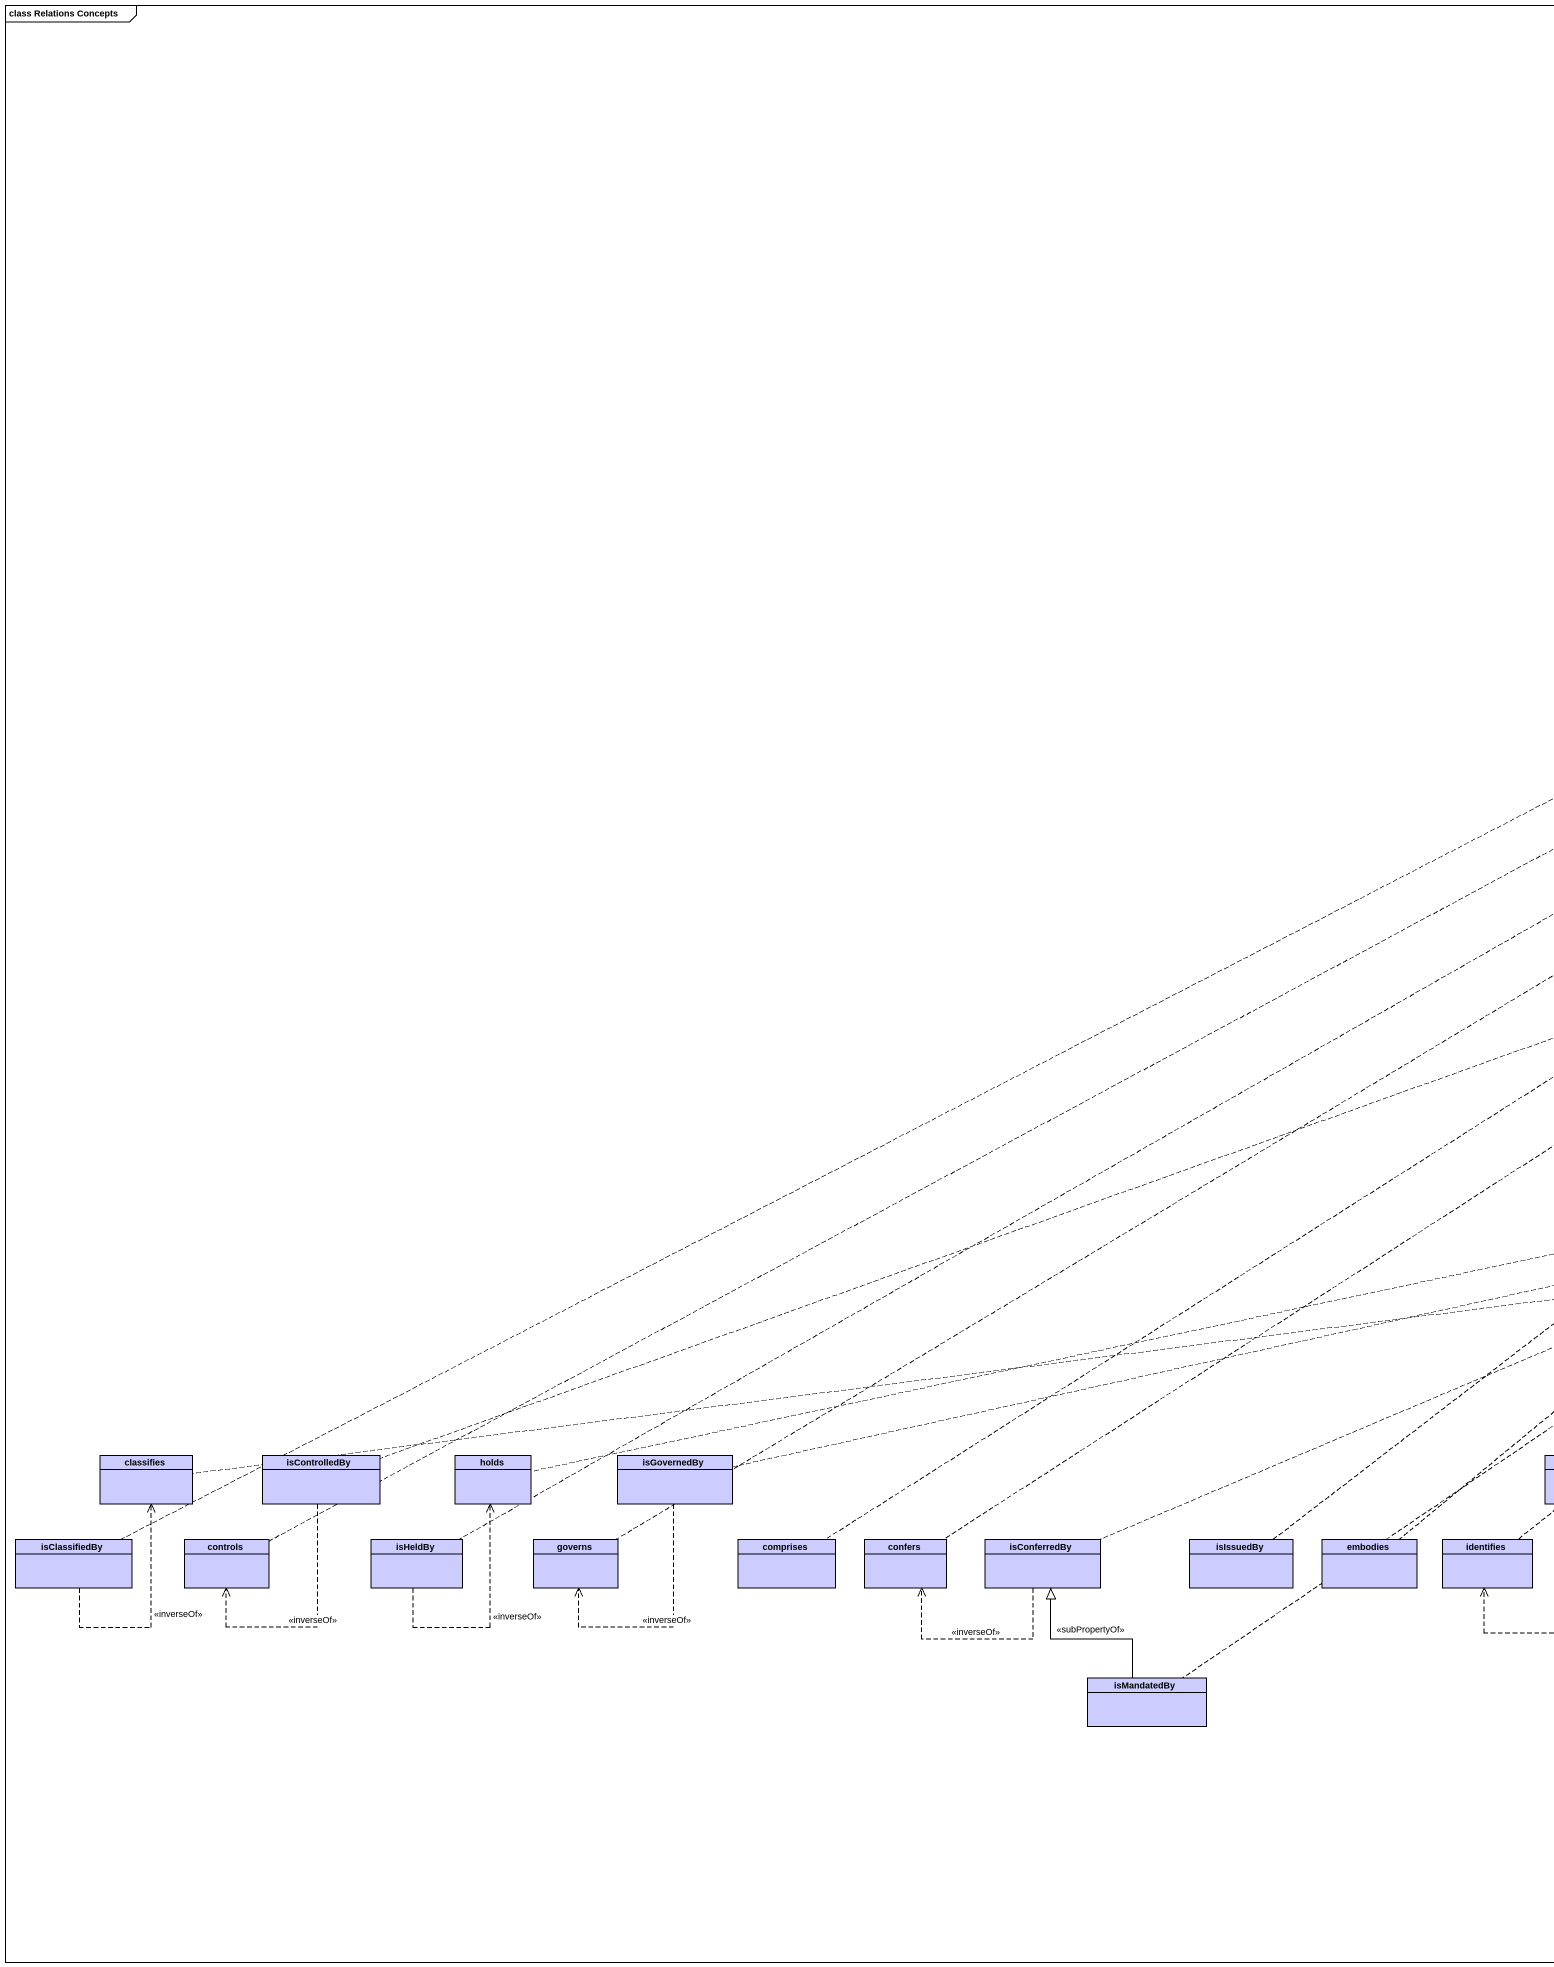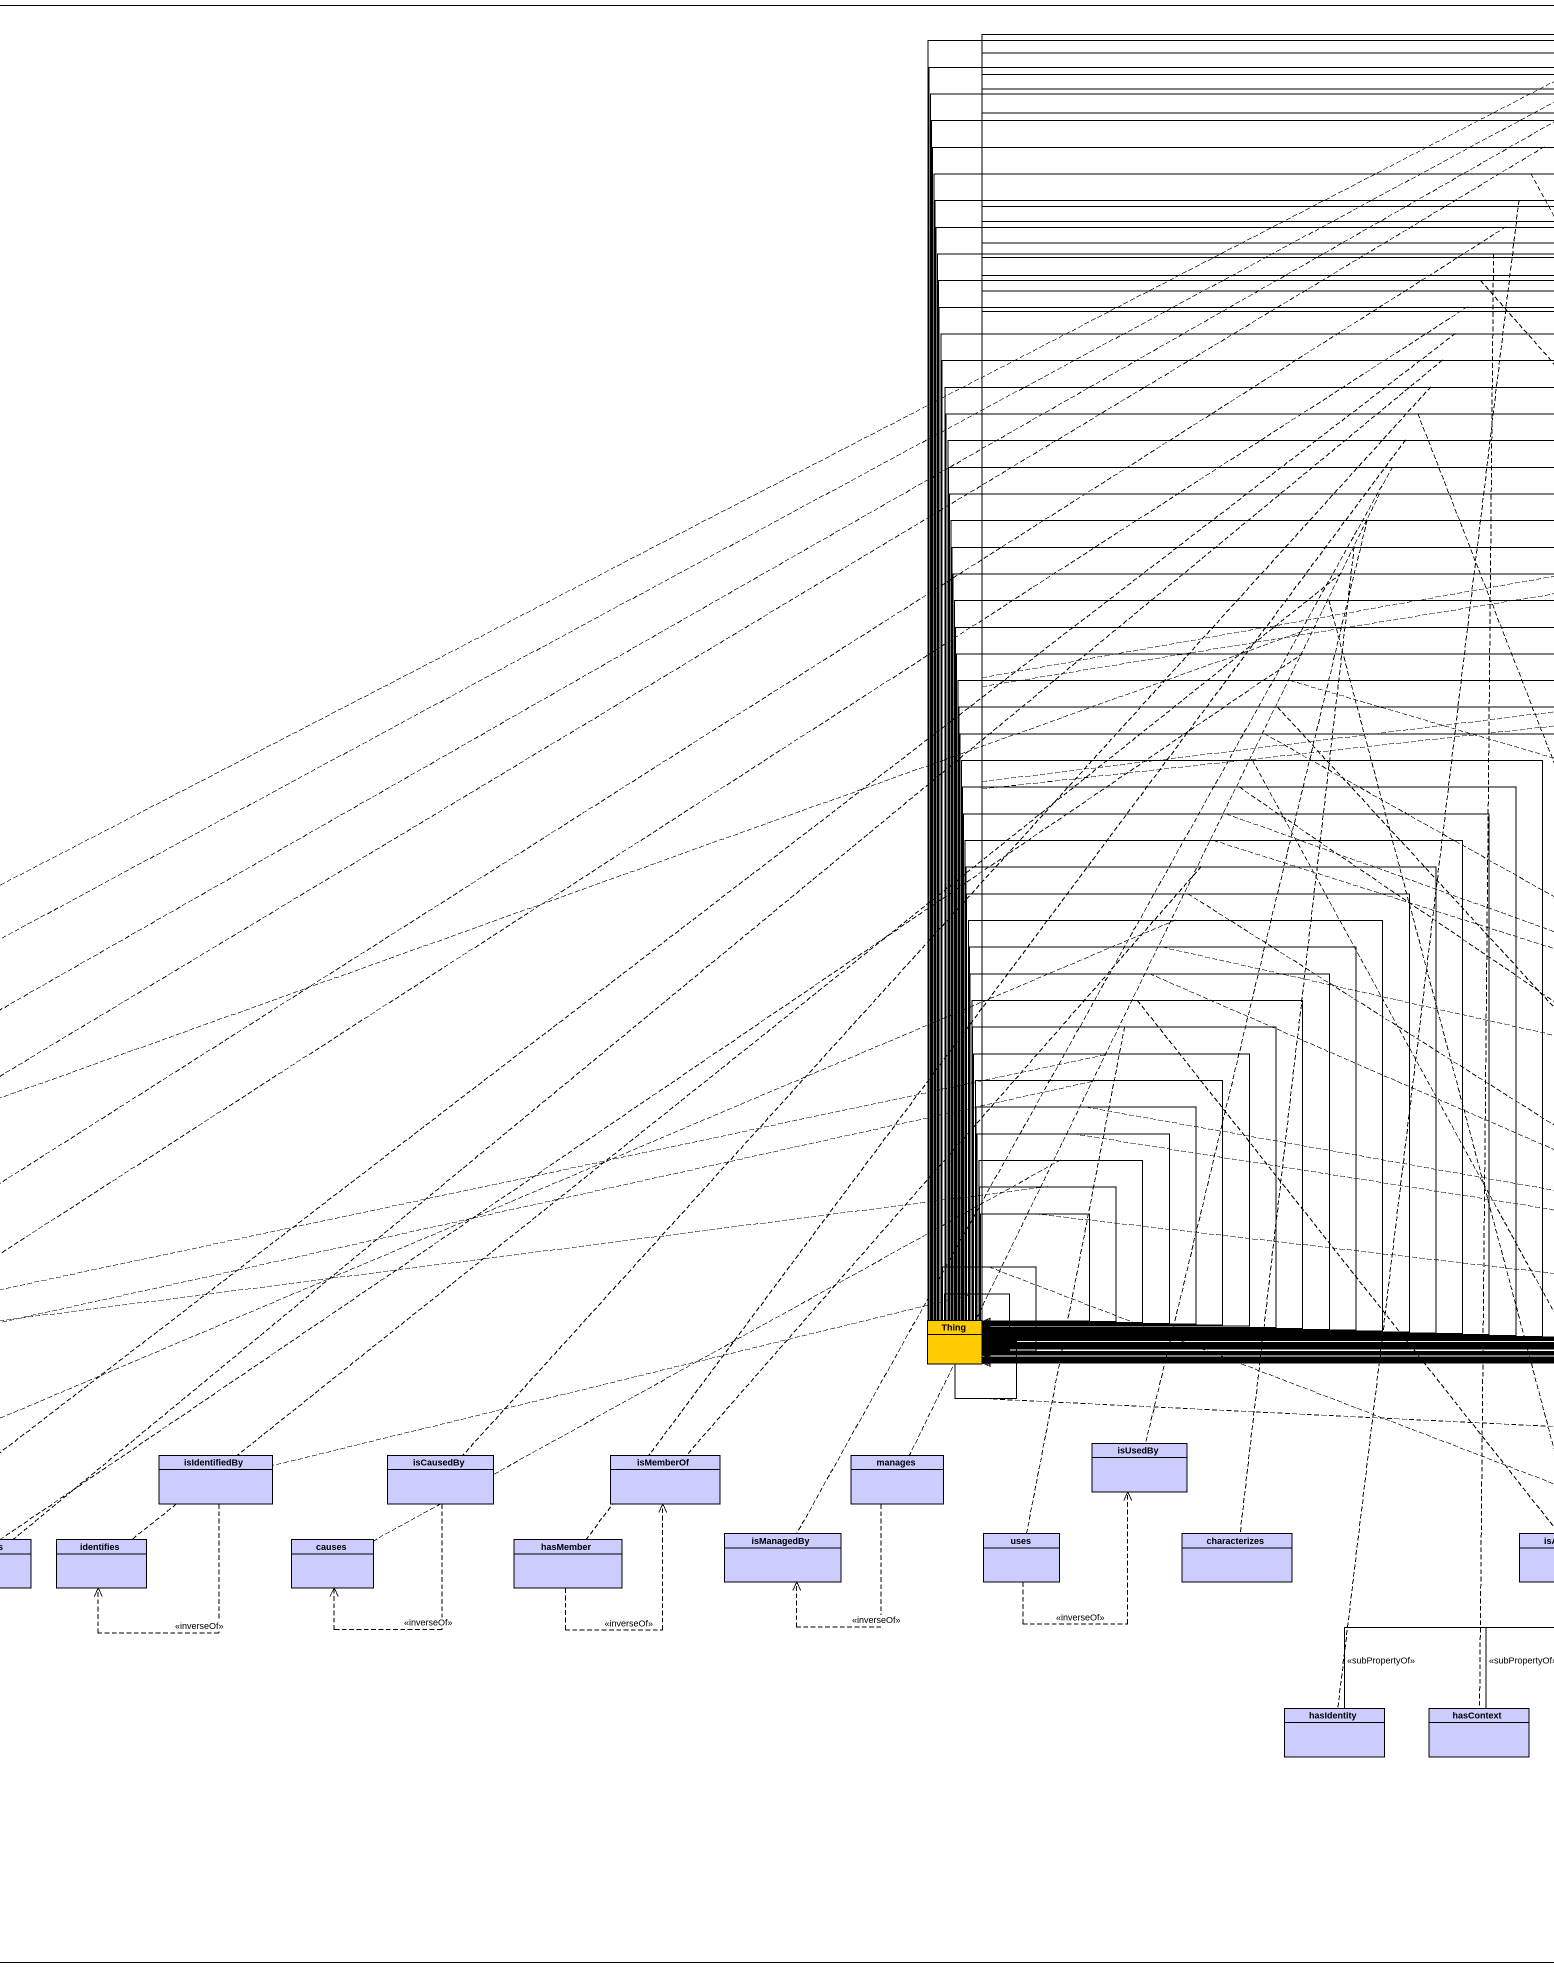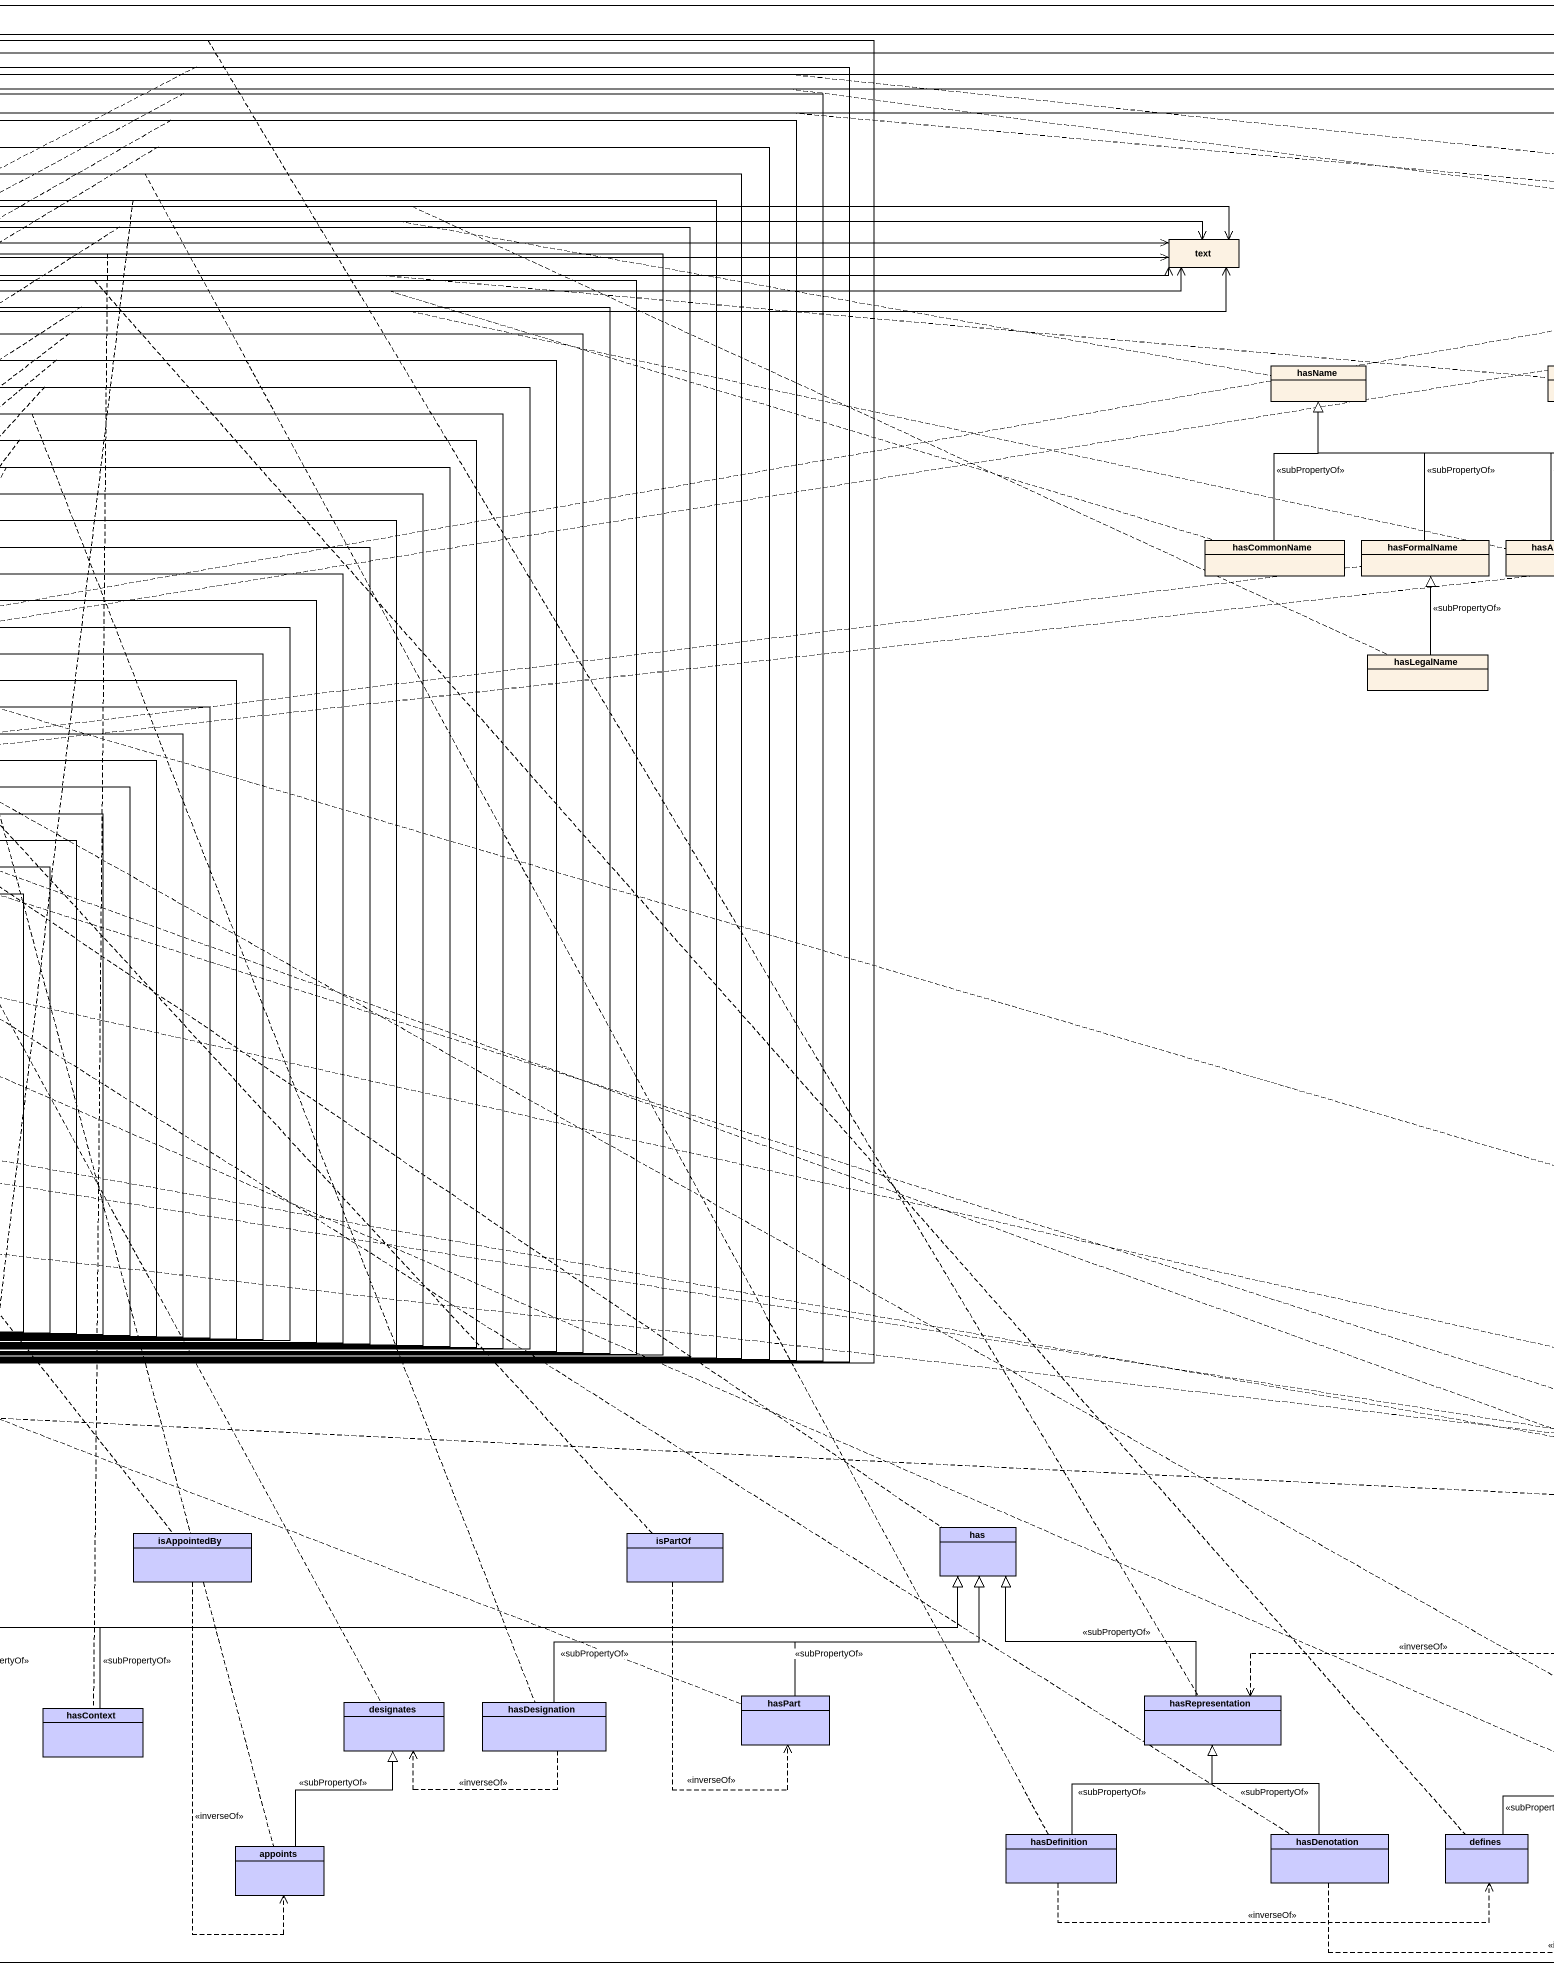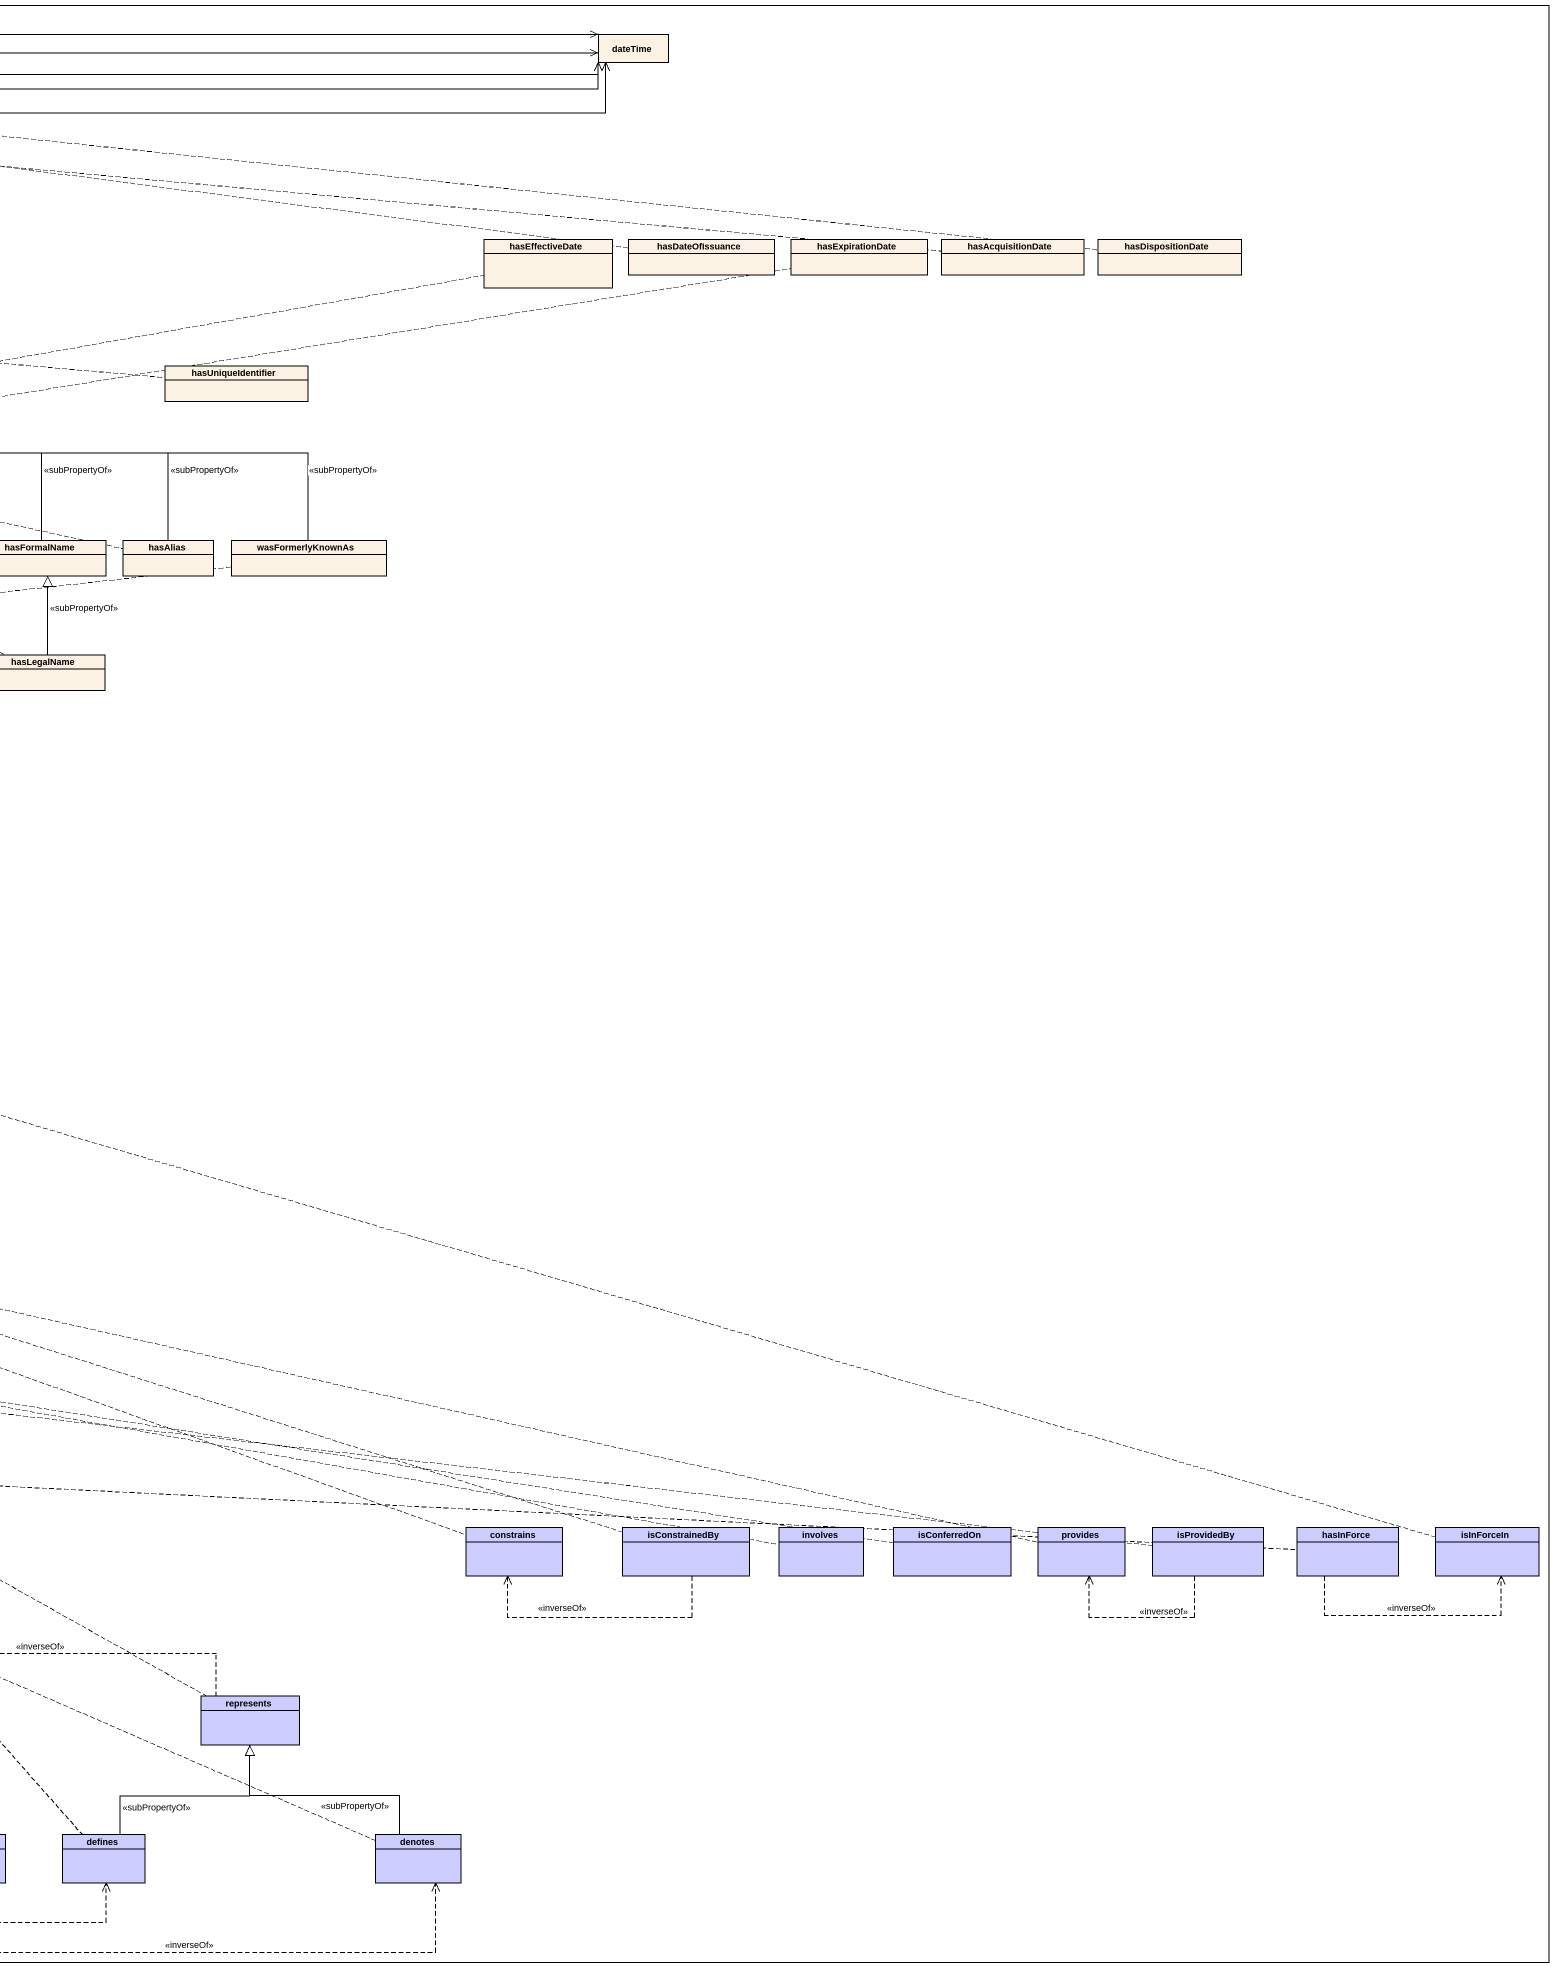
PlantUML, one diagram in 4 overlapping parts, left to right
@startuml
mainframe class Relations Concepts
hide circle
hide empty members
class dateTime
class text
class hasEffectiveDate
class hasDateOfIssuance
class hasExpirationDate
class hasAcquisitionDate
class hasDispositionDate
class hasName
class hasUniqueIdentifier
class hasCommonName
class hasFormalName
class hasAlias
class wasFormerlyKnownAs
class hasLegalName
class Thing #FFCC00
class isUsedBy #CCCCFF
class classifies #CCCCFF
class isControlledBy #CCCCFF
class holds #CCCCFF
class isGovernedBy #CCCCFF
class isIdentifiedBy #CCCCFF
class isCausedBy #CCCCFF
class isMemberOf #CCCCFF
class manages #CCCCFF
class isClassifiedBy #CCCCFF
class controls #CCCCFF
class isHeldBy #CCCCFF
class governs #CCCCFF
class comprises #CCCCFF
class confers #CCCCFF
class isConferredBy #CCCCFF
class isIssuedBy #CCCCFF
class embodies #CCCCFF
class identifies #CCCCFF
class causes #CCCCFF
class hasMember #CCCCFF
class isManagedBy #CCCCFF
class uses #CCCCFF
class characterizes #CCCCFF
class isAppointedBy #CCCCFF
class isPartOf #CCCCFF
class has #CCCCFF
class constrains #CCCCFF
class isConstrainedBy #CCCCFF
class involves #CCCCFF
class isConferredOn #CCCCFF
class provides #CCCCFF
class isProvidedBy #CCCCFF
class hasInForce #CCCCFF
class isInForceIn #CCCCFF
class isMandatedBy #CCCCFF
class hasIdentity #CCCCFF
class hasContext #CCCCFF
class designates #CCCCFF
class hasDesignation #CCCCFF
class hasPart #CCCCFF
class hasRepresentation #CCCCFF
class represents #CCCCFF
class appoints #CCCCFF
class hasDefinition #CCCCFF
class hasDenotation #CCCCFF
class defines #CCCCFF
class denotes #CCCCFF
hasCommonName -up-|> hasName : <<subPropertyOf>>
hasFormalName -up-|> hasName : <<subPropertyOf>>
hasAlias -up-|> hasName : <<subPropertyOf>>
wasFormerlyKnownAs -left-|> hasName : <<subPropertyOf>>
hasLegalName -up-|> hasFormalName : <<subPropertyOf>>
Thing -right-> dateTime
(Thing, dateTime) .. hasEffectiveDate
Thing -right-> dateTime
(Thing, dateTime) .. hasExpirationDate
Thing -right-> dateTime
(Thing, dateTime) .. hasDispositionDate
Thing -right-> dateTime
(Thing, dateTime) .. hasAcquisitionDate
Thing -right-> dateTime
(Thing, dateTime) .. hasDateOfIssuance
Thing -up-> text
(Thing, text) .. hasAlias
Thing -up-> text
(Thing, text) .. hasCommonName
Thing -up-> text
(Thing, text) .. hasUniqueIdentifier
Thing -up-> text
(Thing, text) .. wasFormerlyKnownAs
Thing -up-> text
(Thing, text) .. hasFormalName
Thing -up-> text
(Thing, text) .. hasName
Thing -up-> text
(Thing, text) .. hasLegalName
Thing --> Thing
(Thing, Thing) .. hasRepresentation
Thing --> Thing
(Thing, Thing) .. isClassifiedBy
Thing --> Thing
(Thing, Thing) .. controls
Thing --> Thing
(Thing, Thing) .. isHeldBy
Thing --> Thing
(Thing, Thing) .. governs
Thing --> Thing
(Thing, Thing) .. hasDefinition
Thing --> Thing
(Thing, Thing) .. hasIdentity
Thing --> Thing
(Thing, Thing) .. comprises
Thing --> Thing
(Thing, Thing) .. hasContext
Thing --> Thing
(Thing, Thing) .. defines
Thing --> Thing
(Thing, Thing) .. confers
Thing --> Thing
(Thing, Thing) .. isIssuedBy
Thing --> Thing
(Thing, Thing) .. embodies
Thing --> Thing
(Thing, Thing) .. hasPart
Thing --> Thing
(Thing, Thing) .. isIdentifiedBy
Thing --> Thing
(Thing, Thing) .. isCausedBy
Thing --> Thing
(Thing, Thing) .. hasDesignation
Thing --> Thing
(Thing, Thing) .. hasMember
Thing --> Thing
(Thing, Thing) .. isManagedBy
Thing --> Thing
(Thing, Thing) .. manages
Thing --> Thing
(Thing, Thing) .. isUsedBy
Thing --> Thing
(Thing, Thing) .. characterizes
Thing --> Thing
(Thing, Thing) .. identifies
Thing --> Thing
(Thing, Thing) .. appoints
Thing --> Thing
(Thing, Thing) .. isControlledBy
Thing --> Thing
(Thing, Thing) .. isMandatedBy
Thing --> Thing
(Thing, Thing) .. isInForceIn
Thing --> Thing
(Thing, Thing) .. isPartOf
Thing --> Thing
(Thing, Thing) .. represents
Thing --> Thing
(Thing, Thing) .. designates
Thing --> Thing
(Thing, Thing) .. has
Thing --> Thing
(Thing, Thing) .. constrains
Thing --> Thing
(Thing, Thing) .. isConstrainedBy
Thing --> Thing
(Thing, Thing) .. isMemberOf
Thing --> Thing
(Thing, Thing) .. hasDenotation
Thing --> Thing
(Thing, Thing) .. isConferredBy
Thing --> Thing
(Thing, Thing) .. provides
Thing --> Thing
(Thing, Thing) .. denotes
Thing --> Thing
(Thing, Thing) .. isAppointedBy
Thing --> Thing
(Thing, Thing) .. uses
Thing --> Thing
(Thing, Thing) .. holds
Thing --> Thing
(Thing, Thing) .. isGovernedBy
Thing --> Thing
(Thing, Thing) .. involves
Thing --> Thing
(Thing, Thing) .. isConferredOn
Thing --> Thing
(Thing, Thing) .. causes
Thing --> Thing
(Thing, Thing) .. classifies
Thing --> Thing
(Thing, Thing) .. isProvidedBy
Thing --> Thing
(Thing, Thing) .. hasInForce
isControlledBy ..> controls : <<inverseOf>>
isGovernedBy ..> governs : <<inverseOf>>
isIdentifiedBy ..> identifies : <<inverseOf>>
isCausedBy ..> causes : <<inverseOf>>
manages ..> isManagedBy : <<inverseOf>>
isClassifiedBy .up.> classifies : <<inverseOf>>
isHeldBy .up.> holds : <<inverseOf>>
isConferredBy .left.> confers : <<inverseOf>>
hasMember .up.> isMemberOf : <<inverseOf>>
uses .up.> isUsedBy : <<inverseOf>>
isAppointedBy ..> appoints : <<inverseOf>>
isPartOf ..> hasPart : <<inverseOf>>
isConstrainedBy .left.> constrains : <<inverseOf>>
isProvidedBy .left.> provides : <<inverseOf>>
hasInForce .right.> isInForceIn : <<inverseOf>>
isMandatedBy -up-|> isConferredBy : <<subPropertyOf>>
hasIdentity -right-|> has : <<subPropertyOf>>
hasContext -right-|> has : <<subPropertyOf>>
hasDesignation -right-|> has : <<subPropertyOf>>
hasDesignation .left.> designates : <<inverseOf>>
hasPart -up-|> has : <<subPropertyOf>>
hasRepresentation -up-|> has : <<subPropertyOf>>
represents .left.> hasRepresentation : <<inverseOf>>
appoints -up-|> designates : <<subPropertyOf>>
hasDefinition -up-|> hasRepresentation : <<subPropertyOf>>
hasDefinition .right.> defines : <<inverseOf>>
hasDenotation -up-|> hasRepresentation : <<subPropertyOf>>
hasDenotation .right.> denotes : <<inverseOf>>
defines -up-|> represents : <<subPropertyOf>>
denotes -up-|> represents : <<subPropertyOf>>
@enduml
